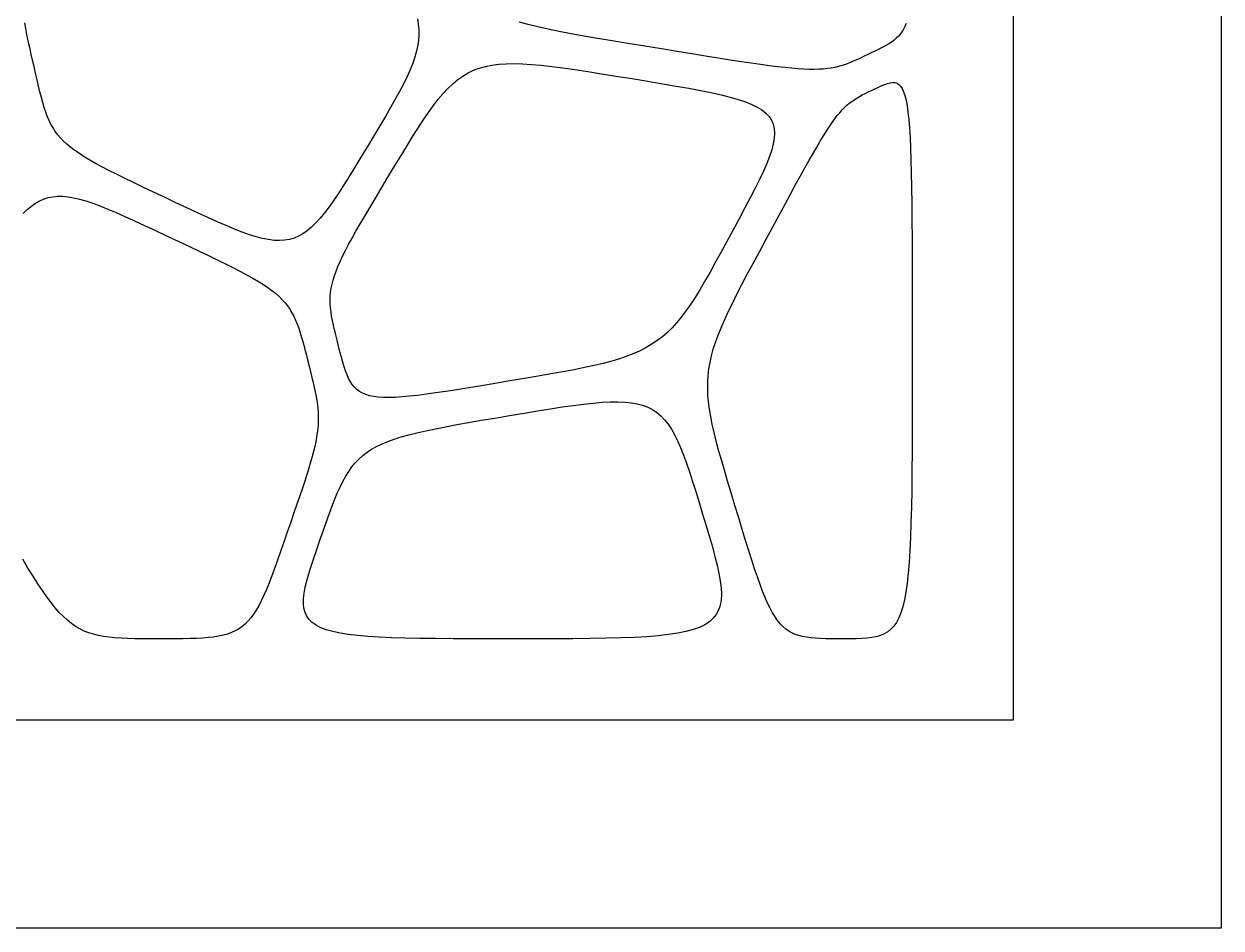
# Model space of a CAD drawing. Header units: millimetres. Extents: x 0 to 2400, y 0 to 1000.
# Drawn here: x 1824 to 2400, y 0 to 435 of the extents above; entities that cross this region are included whole.
import ezdxf

# ---------------------------------------------------------------- set-up
doc = ezdxf.new("R2010")
doc.units = ezdxf.units.MM

msp = doc.modelspace()

# ---------------------------------------------------------------- linework, layer by layer
at = {"layer": '51'}
for p, q in [((1825.12, 433.581), (1824.81, 435.321)), ((1825.47, 431.717), (1825.12, 433.581)), ((1825.88, 429.721), (1825.47, 431.717)), ((2013.63, 437.328), (2014.06, 434.637)), ((2014.06, 434.637), (2014.28, 431.979)), ((2014.28, 431.979), (2014.3, 429.331)), ((1826.33, 427.58), (1825.88, 429.721)), ((1826.82, 425.287), (1826.33, 427.58)), ((2014.1, 426.672), (2013.7, 423.98)), ((2014.3, 429.331), (2014.1, 426.672)), ((1827.37, 422.83), (1826.82, 425.287)), ((1827.96, 420.2), (1827.37, 422.83)), ((1828.6, 417.386), (1827.96, 420.2)), ((2013.09, 421.232), (2012.27, 418.406)), ((2013.7, 423.98), (2013.09, 421.232)), ((1829.29, 414.378), (1828.6, 417.386)), ((2011.25, 415.481), (2010.01, 412.435)), ((2012.27, 418.406), (2011.25, 415.481)), ((1830.02, 411.166), (1829.29, 414.378)), ((1830.76, 407.954), (1830.02, 411.166)), ((2008.57, 409.244), (2006.92, 405.889)), ((2010.01, 412.435), (2008.57, 409.244)), ((1831.46, 404.943), (1830.76, 407.954)), ((1832.15, 402.121), (1831.46, 404.943)), ((2006.92, 405.889), (2005.07, 402.345)), ((1832.82, 399.476), (1832.15, 402.121)), ((1833.5, 396.995), (1832.82, 399.476)), ((2003, 398.592), (2000.73, 394.607)), ((2005.07, 402.345), (2003, 398.592)), ((1834.19, 394.665), (1833.5, 396.995)), ((1834.92, 392.474), (1834.19, 394.665)), ((1835.69, 390.409), (1834.92, 392.474)), ((2000.73, 394.607), (1998.26, 390.368)), ((1836.53, 388.458), (1835.69, 390.409)), ((1837.43, 386.609), (1836.53, 388.458)), ((1838.43, 384.848), (1837.43, 386.609)), ((1995.57, 385.854), (1992.68, 381.042)), ((1998.26, 390.368), (1995.57, 385.854)), ((1839.52, 383.164), (1838.43, 384.848)), ((1840.72, 381.544), (1839.52, 383.164)), ((1842.05, 379.975), (1840.72, 381.544)), ((1843.53, 378.444), (1842.05, 379.975)), ((1992.68, 381.042), (1989.58, 375.91)), ((1845.15, 376.94), (1843.53, 378.444)), ((1846.94, 375.45), (1845.15, 376.94)), ((1848.92, 373.961), (1846.94, 375.45)), ((1989.58, 375.91), (1986.48, 370.78)), ((1851.09, 372.46), (1848.92, 373.961)), ((1853.46, 370.936), (1851.09, 372.46)), ((1856.06, 369.376), (1853.46, 370.936)), ((1858.89, 367.766), (1856.06, 369.376)), ((1986.48, 370.78), (1983.57, 365.988)), ((1861.97, 366.096), (1858.89, 367.766)), ((1865.32, 364.351), (1861.97, 366.096)), ((1868.94, 362.52), (1865.32, 364.351)), ((1983.57, 365.988), (1980.82, 361.526)), ((1872.85, 360.59), (1868.94, 362.52)), ((1877.06, 358.549), (1872.85, 360.59)), ((1881.58, 356.384), (1877.06, 358.549)), ((1978.23, 357.389), (1975.77, 353.574)), ((1980.82, 361.526), (1978.23, 357.389)), ((1886.44, 354.082), (1881.58, 356.384)), ((1891.64, 351.631), (1886.44, 354.082)), ((1897.2, 349.019), (1891.64, 351.631)), ((1975.77, 353.574), (1973.42, 350.072)), ((1902.75, 346.41), (1897.2, 349.019)), ((1907.96, 343.98), (1902.75, 346.41)), ((1971.17, 346.881), (1968.99, 343.993)), ((1973.42, 350.072), (1971.17, 346.881)), ((1912.83, 341.735), (1907.96, 343.98)), ((1917.39, 339.681), (1912.83, 341.735)), ((1921.65, 337.822), (1917.39, 339.681)), ((1966.87, 341.404), (1964.79, 339.108)), ((1968.99, 343.993), (1966.87, 341.404)), ((1925.64, 336.164), (1921.65, 337.822)), ((1929.36, 334.712), (1925.64, 336.164)), ((1932.85, 333.473), (1929.36, 334.712)), ((1958.6, 333.925), (1956.49, 332.747)), ((1960.68, 335.374), (1958.6, 333.925)), ((1962.74, 337.1), (1960.68, 335.374)), ((1964.79, 339.108), (1962.74, 337.1)), ((1936.11, 332.451), (1932.85, 333.473)), ((1939.18, 331.651), (1936.11, 332.451)), ((1942.05, 331.08), (1939.18, 331.651)), ((1944.77, 330.742), (1942.05, 331.08)), ((1947.33, 330.644), (1944.77, 330.742)), ((1949.77, 330.789), (1947.33, 330.644)), ((1952.1, 331.185), (1949.77, 330.789)), ((1954.33, 331.836), (1952.1, 331.185)), ((1956.49, 332.747), (1954.33, 331.836))]:
    msp.add_line(p, q, dxfattribs=at)
at = {"layer": '52'}
for p, q in [((1834.1, 350.643), (1836.22, 351.311)), ((1836.22, 351.311), (1838.41, 351.747)), ((1838.41, 351.747), (1840.7, 351.954)), ((1840.7, 351.954), (1843.11, 351.935)), ((1843.11, 351.935), (1845.65, 351.695)), ((1845.65, 351.695), (1848.34, 351.236)), ((1848.34, 351.236), (1851.21, 350.563)), ((1824.09, 343.683), (1826.08, 345.57)), ((1826.08, 345.57), (1828.06, 347.205)), ((1828.06, 347.205), (1830.04, 348.593)), ((1830.04, 348.593), (1832.05, 349.738)), ((1832.05, 349.738), (1834.1, 350.643)), ((1851.21, 350.563), (1854.26, 349.679)), ((1854.26, 349.679), (1857.52, 348.588)), ((1857.52, 348.588), (1861.01, 347.293)), ((1861.01, 347.293), (1864.74, 345.798)), ((1864.74, 345.798), (1868.73, 344.106)), ((1868.73, 344.106), (1873, 342.222)), ((1873, 342.222), (1877.58, 340.149)), ((1877.58, 340.149), (1882.47, 337.89)), ((1882.47, 337.89), (1887.69, 335.449)), ((1887.69, 335.449), (1893.27, 332.83)), ((1893.27, 332.83), (1898.84, 330.209)), ((1898.84, 330.209), (1904.06, 327.75)), ((1904.06, 327.75), (1908.94, 325.442)), ((1908.94, 325.442), (1913.48, 323.272)), ((1913.48, 323.272), (1917.71, 321.229)), ((1917.71, 321.229), (1921.63, 319.3)), ((1921.63, 319.3), (1925.26, 317.475)), ((1925.26, 317.475), (1928.62, 315.74)), ((1928.62, 315.74), (1931.71, 314.083)), ((1931.71, 314.083), (1934.56, 312.493)), ((1934.56, 312.493), (1937.16, 310.957)), ((1937.16, 310.957), (1939.55, 309.465)), ((1939.55, 309.465), (1941.73, 308.002)), ((1941.73, 308.002), (1943.71, 306.559)), ((1943.71, 306.559), (1945.51, 305.122)), ((1945.51, 305.122), (1947.15, 303.679)), ((1947.15, 303.679), (1948.63, 302.22)), ((1948.63, 302.22), (1949.97, 300.73)), ((1949.97, 300.73), (1951.18, 299.2)), ((1951.18, 299.2), (1952.28, 297.615)), ((1952.28, 297.615), (1953.29, 295.966)), ((1953.29, 295.966), (1954.2, 294.239)), ((1954.2, 294.239), (1955.04, 292.422)), ((1955.04, 292.422), (1955.83, 290.504)), ((1955.83, 290.504), (1956.57, 288.473)), ((1956.57, 288.473), (1957.27, 286.316)), ((1957.27, 286.316), (1957.96, 284.022)), ((1957.96, 284.022), (1958.65, 281.578)), ((1958.65, 281.578), (1959.34, 278.973)), ((1959.34, 278.973), (1960.06, 276.194)), ((1960.06, 276.194), (1960.81, 273.23)), ((1960.81, 273.23), (1961.56, 270.265)), ((1961.56, 270.265), (1962.26, 267.481)), ((1962.26, 267.481), (1962.91, 264.86)), ((1962.91, 264.86), (1963.5, 262.388)), ((1963.5, 262.388), (1964.03, 260.046)), ((1964.03, 260.046), (1964.5, 257.818)), ((1964.5, 257.818), (1964.91, 255.687)), ((1964.91, 255.687), (1965.25, 253.637)), ((1965.25, 253.637), (1965.53, 251.651)), ((1965.53, 251.651), (1965.74, 249.712)), ((1965.74, 249.712), (1965.89, 247.804)), ((1965.89, 247.804), (1965.96, 245.91)), ((1965.87, 242.096), (1965.72, 240.143)), ((1965.95, 244.012), (1965.87, 242.096)), ((1965.96, 245.91), (1965.95, 244.012)), ((1965.16, 236.061), (1964.76, 233.9)), ((1965.48, 238.137), (1965.16, 236.061)), ((1965.72, 240.143), (1965.48, 238.137)), ((1964.28, 231.635), (1963.7, 229.251)), ((1964.76, 233.9), (1964.28, 231.635)), ((1963.04, 226.73), (1962.28, 224.056)), ((1963.7, 229.251), (1963.04, 226.73)), ((1961.43, 221.213), (1960.49, 218.183)), ((1962.28, 224.056), (1961.43, 221.213)), ((1959.45, 214.95), (1958.31, 211.497)), ((1960.49, 218.183), (1959.45, 214.95)), ((1957.07, 207.807), (1955.72, 203.865)), ((1958.31, 211.497), (1957.07, 207.807)), ((1955.72, 203.865), (1954.27, 199.652)), ((1954.27, 199.652), (1952.72, 195.153)), ((1951.05, 190.351), (1949.38, 185.549)), ((1952.72, 195.153), (1951.05, 190.351)), ((1949.38, 185.549), (1947.81, 181.058)), ((1947.81, 181.058), (1946.33, 176.865)), ((1826.4, 173.126), (1823.85, 177.375)), ((1828.82, 169.204), (1826.4, 173.126)), ((1944.92, 172.962), (1943.57, 169.337)), ((1946.33, 176.865), (1944.92, 172.962)), ((1831.13, 165.596), (1828.82, 169.204)), ((1943.57, 169.337), (1942.28, 165.981)), ((1833.33, 162.288), (1831.13, 165.596)), ((1835.45, 159.268), (1833.33, 162.288)), ((1941.01, 162.883), (1939.78, 160.032)), ((1942.28, 165.981), (1941.01, 162.883)), ((1837.5, 156.522), (1835.45, 159.268)), ((1839.5, 154.037), (1837.5, 156.522)), ((1938.55, 157.419), (1937.32, 155.033)), ((1939.78, 160.032), (1938.55, 157.419)), ((1841.46, 151.801), (1839.5, 154.037)), ((1843.41, 149.8), (1841.46, 151.801)), ((1845.35, 148.021), (1843.41, 149.8)), ((1934.81, 150.901), (1933.51, 149.134)), ((1936.08, 152.864), (1934.81, 150.901)), ((1937.32, 155.033), (1936.08, 152.864)), ((1847.31, 146.451), (1845.35, 148.021)), ((1849.3, 145.077), (1847.31, 146.451)), ((1851.33, 143.886), (1849.3, 145.077)), ((1929.24, 144.907), (1927.66, 143.822)), ((1930.74, 146.148), (1929.24, 144.907)), ((1932.16, 147.553), (1930.74, 146.148)), ((1933.51, 149.134), (1932.16, 147.553)), ((1853.42, 142.864), (1851.33, 143.886)), ((1855.6, 142), (1853.42, 142.864)), ((1857.87, 141.279), (1855.6, 142)), ((1860.25, 140.689), (1857.87, 141.279)), ((1862.75, 140.216), (1860.25, 140.689)), ((1865.4, 139.849), (1862.75, 140.216)), ((1868.22, 139.572), (1865.4, 139.849)), ((1871.2, 139.374), (1868.22, 139.572)), ((1874.38, 139.241), (1871.2, 139.374)), ((1877.77, 139.16), (1874.38, 139.241)), ((1881.39, 139.119), (1877.77, 139.16)), ((1885.25, 139.104), (1881.39, 139.119)), ((1889.36, 139.101), (1885.25, 139.104)), ((1893.48, 139.103), (1889.36, 139.101)), ((1897.33, 139.115), (1893.48, 139.103)), ((1900.93, 139.148), (1897.33, 139.115)), ((1904.3, 139.212), (1900.93, 139.148)), ((1907.44, 139.317), (1904.3, 139.212)), ((1910.37, 139.473), (1907.44, 139.317)), ((1913.1, 139.692), (1910.37, 139.473)), ((1915.64, 139.982), (1913.1, 139.692)), ((1918.01, 140.356), (1915.64, 139.982)), ((1920.21, 140.822), (1918.01, 140.356)), ((1922.27, 141.391), (1920.21, 140.822)), ((1924.19, 142.074), (1922.27, 141.391)), ((1925.98, 142.881), (1924.19, 142.074)), ((1927.66, 143.822), (1925.98, 142.881))]:
    msp.add_line(p, q, dxfattribs=at)
at = {"layer": '53'}
for p, q in [((2057.88, 246.484), (2064.88, 247.658)), ((2064.88, 247.658), (2071.43, 248.744)), ((2071.43, 248.744), (2077.55, 249.733)), ((2077.55, 249.733), (2083.26, 250.615)), ((2083.26, 250.615), (2088.58, 251.38)), ((2088.58, 251.38), (2093.52, 252.019)), ((2093.52, 252.019), (2098.12, 252.522)), ((2098.12, 252.522), (2102.37, 252.88)), ((2102.37, 252.88), (2106.31, 253.084)), ((2106.31, 253.084), (2109.96, 253.123)), ((2109.96, 253.123), (2113.32, 252.988)), ((2113.32, 252.988), (2116.42, 252.669)), ((2116.42, 252.669), (2119.28, 252.158)), ((2119.28, 252.158), (2121.92, 251.444)), ((2121.92, 251.444), (2124.36, 250.518)), ((2124.36, 250.518), (2126.6, 249.371)), ((2126.6, 249.371), (2128.68, 247.992)), ((2128.68, 247.992), (2130.62, 246.373)), ((2027.19, 241.138), (2032.5, 242.123)), ((2032.5, 242.123), (2038.21, 243.138)), ((2038.21, 243.138), (2044.33, 244.195)), ((2044.33, 244.195), (2050.88, 245.306)), ((2050.88, 245.306), (2057.88, 246.484)), ((2130.62, 246.373), (2132.42, 244.503)), ((2132.42, 244.503), (2134.11, 242.374)), ((2134.11, 242.374), (2135.71, 239.975)), ((2002.52, 235.183), (2005.86, 236.241)), ((2005.86, 236.241), (2009.49, 237.257)), ((2009.49, 237.257), (2013.42, 238.243)), ((2013.42, 238.243), (2017.66, 239.21)), ((2017.66, 239.21), (2022.25, 240.171)), ((2022.25, 240.171), (2027.19, 241.138)), ((2135.71, 239.975), (2137.23, 237.297)), ((2137.23, 237.297), (2138.71, 234.331)), ((1989.39, 228.833), (1991.6, 230.285)), ((1991.6, 230.285), (1994, 231.633)), ((1994, 231.633), (1996.6, 232.891)), ((1996.6, 232.891), (1999.44, 234.07)), ((1999.44, 234.07), (2002.52, 235.183)), ((2138.71, 234.331), (2140.14, 231.066)), ((2140.14, 231.066), (2141.56, 227.494)), ((1983.74, 223.742), (1985.48, 225.574)), ((1985.48, 225.574), (1987.36, 227.267)), ((1987.36, 227.267), (1989.39, 228.833)), ((2141.56, 227.494), (2142.98, 223.606)), ((1979.14, 217.291), (1980.59, 219.612)), ((1980.59, 219.612), (1982.11, 221.759)), ((1982.11, 221.759), (1983.74, 223.742)), ((2142.98, 223.606), (2144.42, 219.39)), ((2144.42, 219.39), (2145.89, 214.838)), ((1976.42, 212.073), (1977.76, 214.781)), ((1977.76, 214.781), (1979.14, 217.291)), ((2145.89, 214.838), (2147.43, 209.94)), ((1973.8, 206.01), (1975.11, 209.153)), ((1975.11, 209.153), (1976.42, 212.073)), ((2147.43, 209.94), (2149.04, 204.688)), ((1971.14, 199.004), (1972.49, 202.63)), ((1972.49, 202.63), (1973.8, 206.01)), ((2149.04, 204.688), (2150.75, 199.07)), ((1969.75, 195.117), (1971.14, 199.004)), ((2150.75, 199.07), (2152.45, 193.452)), ((1966.74, 186.516), (1968.29, 190.958)), ((1968.29, 190.958), (1969.75, 195.117)), ((2152.45, 193.452), (2154.01, 188.196)), ((1965.2, 182.074), (1966.74, 186.516)), ((2154.01, 188.196), (2155.43, 183.29)), ((1963.79, 177.918), (1965.2, 182.074)), ((2155.43, 183.29), (2156.68, 178.723)), ((2156.68, 178.723), (2157.74, 174.481)), ((1961.39, 170.428), (1962.51, 174.04)), ((1962.51, 174.04), (1963.79, 177.918)), ((2157.74, 174.481), (2158.6, 170.554)), ((1959.71, 163.97), (1960.45, 167.075)), ((1960.45, 167.075), (1961.39, 170.428)), ((2158.6, 170.554), (2159.23, 166.929)), ((2159.23, 166.929), (2159.62, 163.593)), ((1959.18, 161.103), (1959.71, 163.97)), ((2159.62, 163.593), (2159.75, 160.536)), ((1958.84, 156.048), (1958.89, 158.466)), ((1959.07, 153.841), (1958.84, 156.048)), ((1958.89, 158.466), (1959.18, 161.103)), ((2159.61, 157.744), (2159.16, 155.205)), ((2159.75, 160.536), (2159.61, 157.744)), ((1959.59, 151.834), (1959.07, 153.841)), ((1960.42, 150.018), (1959.59, 151.834)), ((1961.57, 148.384), (1960.42, 150.018)), ((2157.31, 150.841), (2155.86, 148.991)), ((2158.4, 152.909), (2157.31, 150.841)), ((2159.16, 155.205), (2158.4, 152.909)), ((1963.07, 146.921), (1961.57, 148.384)), ((1964.94, 145.621), (1963.07, 146.921)), ((1967.18, 144.473), (1964.94, 145.621)), ((1969.83, 143.469), (1967.18, 144.473)), ((2149.22, 144.625), (2146.19, 143.524)), ((2151.84, 145.895), (2149.22, 144.625)), ((2154.04, 147.347), (2151.84, 145.895)), ((2155.86, 148.991), (2154.04, 147.347)), ((1972.9, 142.598), (1969.83, 143.469)), ((1976.41, 141.852), (1972.9, 142.598)), ((1980.38, 141.22), (1976.41, 141.852)), ((1984.82, 140.693), (1980.38, 141.22)), ((1989.76, 140.262), (1984.82, 140.693)), ((1995.22, 139.916), (1989.76, 140.262)), ((2001.21, 139.648), (1995.22, 139.916)), ((2007.74, 139.445), (2001.21, 139.648)), ((2014.85, 139.3), (2007.74, 139.445)), ((2022.55, 139.203), (2014.85, 139.3)), ((2030.86, 139.144), (2022.55, 139.203)), ((2039.79, 139.114), (2030.86, 139.144)), ((2049.37, 139.103), (2039.79, 139.114)), ((2059.61, 139.101), (2049.37, 139.103)), ((2069.85, 139.104), (2059.61, 139.101)), ((2079.43, 139.118), (2069.85, 139.104)), ((2088.36, 139.156), (2079.43, 139.118)), ((2096.66, 139.23), (2088.36, 139.156)), ((2104.36, 139.353), (2096.66, 139.23)), ((2111.46, 139.536), (2104.36, 139.353)), ((2117.99, 139.792), (2111.46, 139.536)), ((2123.97, 140.132), (2117.99, 139.792)), ((2129.41, 140.569), (2123.97, 140.132)), ((2134.33, 141.114), (2129.41, 140.569)), ((2138.76, 141.781), (2134.33, 141.114)), ((2142.7, 142.58), (2138.76, 141.781)), ((2146.19, 143.524), (2142.7, 142.58))]:
    msp.add_line(p, q, dxfattribs=at)
at = {"layer": '54'}
for p, q in [((2231.94, 402.87), (2233.62, 403.664)), ((2233.62, 403.664), (2235.29, 404.451)), ((2235.29, 404.451), (2236.86, 405.159)), ((2236.86, 405.159), (2238.32, 405.764)), ((2238.32, 405.764), (2239.68, 406.238)), ((2239.68, 406.238), (2240.95, 406.556)), ((2240.95, 406.556), (2242.12, 406.692)), ((2242.12, 406.692), (2243.2, 406.621)), ((2243.2, 406.621), (2244.2, 406.317)), ((2244.2, 406.317), (2245.11, 405.753)), ((2245.11, 405.753), (2245.94, 404.905)), ((2245.94, 404.905), (2246.7, 403.746)), ((2246.7, 403.746), (2247.38, 402.251)), ((2221.28, 396.669), (2222.45, 397.566)), ((2222.45, 397.566), (2223.64, 398.398)), ((2223.64, 398.398), (2224.86, 399.182)), ((2224.86, 399.182), (2226.14, 399.93)), ((2226.14, 399.93), (2227.47, 400.659)), ((2227.47, 400.659), (2228.88, 401.382)), ((2228.88, 401.382), (2230.36, 402.114)), ((2230.36, 402.114), (2231.94, 402.87)), ((2247.38, 402.251), (2248, 400.393)), ((2248, 400.393), (2248.55, 398.147)), ((2248.55, 398.147), (2249.04, 395.488)), ((2215.51, 390.719), (2216.69, 392.154)), ((2216.69, 392.154), (2217.85, 393.451)), ((2217.85, 393.451), (2219, 394.627)), ((2219, 394.627), (2220.14, 395.694)), ((2220.14, 395.694), (2221.28, 396.669)), ((2249.04, 395.488), (2249.47, 392.389)), ((2249.47, 392.389), (2249.85, 388.824)), ((2211.7, 385.45), (2213.02, 387.382)), ((2213.02, 387.382), (2214.29, 389.134)), ((2214.29, 389.134), (2215.51, 390.719)), ((2249.85, 388.824), (2250.18, 384.768)), ((2207.28, 378.426), (2208.84, 380.987)), ((2208.84, 380.987), (2210.31, 383.324)), ((2210.31, 383.324), (2211.7, 385.45)), ((2250.18, 384.768), (2250.46, 380.195)), ((2250.46, 380.195), (2250.7, 375.08)), ((2203.86, 372.574), (2205.62, 375.627)), ((2205.62, 375.627), (2207.28, 378.426)), ((2250.7, 375.08), (2250.9, 369.396)), ((2199.95, 365.651), (2201.97, 369.254)), ((2201.97, 369.254), (2203.86, 372.574)), ((2250.9, 369.396), (2251.06, 363.117)), ((2197.79, 361.75), (2199.95, 365.651)), ((2251.06, 363.117), (2251.19, 356.218)), ((2193.01, 353.001), (2195.48, 357.539)), ((2195.48, 357.539), (2197.79, 361.75)), ((2190.36, 348.122), (2193.01, 353.001)), ((2251.19, 356.218), (2251.29, 348.674)), ((2187.53, 342.888), (2190.36, 348.122)), ((2251.29, 348.674), (2251.37, 340.457)), ((2184.51, 337.284), (2187.53, 342.888)), ((2251.37, 340.457), (2251.42, 331.543)), ((2181.28, 331.296), (2184.51, 337.284)), ((2178.06, 325.306), (2181.28, 331.296)), ((2251.42, 331.543), (2251.46, 321.906)), ((2175.04, 319.689), (2178.06, 325.306)), ((2172.23, 314.419), (2175.04, 319.689)), ((2251.46, 321.906), (2251.48, 311.52)), ((2169.63, 309.471), (2172.23, 314.419)), ((2251.48, 311.52), (2251.49, 300.358)), ((2167.24, 304.82), (2169.63, 309.471)), ((2163.04, 296.3), (2165.04, 300.438)), ((2165.04, 300.438), (2167.24, 304.82)), ((2251.49, 300.358), (2251.5, 288.396)), ((2161.24, 292.381), (2163.04, 296.3)), ((2158.19, 285.096), (2159.62, 288.655)), ((2159.62, 288.655), (2161.24, 292.381)), ((2251.5, 288.396), (2251.5, 275.608)), ((2156.95, 281.678), (2158.19, 285.096)), ((2155.01, 275.162), (2155.89, 278.375)), ((2155.89, 278.375), (2156.95, 281.678)), ((2153.77, 268.901), (2154.3, 272.012)), ((2154.3, 272.012), (2155.01, 275.162)), ((2251.5, 275.608), (2251.5, 262.819)), ((2153.21, 262.689), (2153.41, 265.802)), ((2153.41, 265.802), (2153.77, 268.901)), ((2153.18, 259.537), (2153.21, 262.689)), ((2153.31, 256.319), (2153.18, 259.537)), ((2251.5, 262.819), (2251.49, 250.855)), ((2153.59, 253.011), (2153.31, 256.319)), ((2154.03, 249.586), (2153.59, 253.011)), ((2154.62, 246.018), (2154.03, 249.586)), ((2251.49, 250.855), (2251.47, 239.689)), ((2155.36, 242.283), (2154.62, 246.018)), ((2156.25, 238.352), (2155.36, 242.283)), ((2157.28, 234.203), (2156.25, 238.352)), ((2251.47, 239.689), (2251.43, 229.292)), ((2158.45, 229.807), (2157.28, 234.203)), ((2159.75, 225.14), (2158.45, 229.807)), ((2161.19, 220.175), (2159.75, 225.14)), ((2251.43, 229.292), (2251.36, 219.637)), ((2162.76, 214.888), (2161.19, 220.175)), ((2251.36, 219.637), (2251.26, 210.697)), ((2164.46, 209.251), (2162.76, 214.888)), ((2166.28, 203.24), (2164.46, 209.251)), ((2251.26, 210.697), (2251.12, 202.445)), ((2168.1, 197.231), (2166.28, 203.24)), ((2251.12, 202.445), (2250.93, 194.852)), ((2169.81, 191.61), (2168.1, 197.231)), ((2171.42, 186.363), (2169.81, 191.61)), ((2250.93, 194.852), (2250.69, 187.892)), ((2172.95, 181.478), (2171.42, 186.363)), ((2250.69, 187.892), (2250.39, 181.537)), ((2174.39, 176.942), (2172.95, 181.478)), ((2250.39, 181.537), (2250.03, 175.759)), ((2175.76, 172.742), (2174.39, 176.942)), ((2177.08, 168.864), (2175.76, 172.742)), ((2250.03, 175.759), (2249.59, 170.53)), ((2178.35, 165.297), (2177.08, 168.864)), ((2249.59, 170.53), (2249.07, 165.825)), ((2179.58, 162.026), (2178.35, 165.297)), ((2180.78, 159.04), (2179.58, 162.026)), ((2248.47, 161.614), (2247.77, 157.87)), ((2249.07, 165.825), (2248.47, 161.614)), ((2181.97, 156.325), (2180.78, 159.04)), ((2183.15, 153.869), (2181.97, 156.325)), ((2247.77, 157.87), (2246.98, 154.566)), ((2184.34, 151.658), (2183.15, 153.869)), ((2185.55, 149.679), (2184.34, 151.658)), ((2186.78, 147.92), (2185.55, 149.679)), ((2246.07, 151.675), (2245.06, 149.168)), ((2246.98, 154.566), (2246.07, 151.675)), ((2188.04, 146.368), (2186.78, 147.92)), ((2189.36, 145.009), (2188.04, 146.368)), ((2190.73, 143.832), (2189.36, 145.009)), ((2242.67, 145.2), (2241.28, 143.684)), ((2243.93, 147.019), (2242.67, 145.2)), ((2245.06, 149.168), (2243.93, 147.019)), ((2192.17, 142.822), (2190.73, 143.832)), ((2193.69, 141.967), (2192.17, 142.822)), ((2195.29, 141.255), (2193.69, 141.967)), ((2197, 140.671), (2195.29, 141.255)), ((2198.82, 140.204), (2197, 140.671)), ((2200.76, 139.84), (2198.82, 140.204)), ((2202.83, 139.567), (2200.76, 139.84)), ((2205.05, 139.371), (2202.83, 139.567)), ((2207.41, 139.239), (2205.05, 139.371)), ((2209.94, 139.16), (2207.41, 139.239)), ((2212.64, 139.119), (2209.94, 139.16)), ((2215.53, 139.104), (2212.64, 139.119)), ((2218.61, 139.101), (2215.53, 139.104)), ((2221.69, 139.106), (2218.61, 139.101)), ((2224.57, 139.138), (2221.69, 139.106)), ((2227.26, 139.225), (2224.57, 139.138)), ((2229.77, 139.395), (2227.26, 139.225)), ((2232.1, 139.674), (2229.77, 139.395)), ((2234.25, 140.091), (2232.1, 139.674)), ((2236.24, 140.673), (2234.25, 140.091)), ((2238.07, 141.448), (2236.24, 140.673)), ((2239.74, 142.442), (2238.07, 141.448)), ((2241.28, 143.684), (2239.74, 142.442))]:
    msp.add_line(p, q, dxfattribs=at)
at = {"layer": '55'}
for p, q in [((2043.37, 413.57), (2046.31, 414.398)), ((2046.31, 414.398), (2049.42, 415.021)), ((2049.42, 415.021), (2052.73, 415.45)), ((2052.73, 415.45), (2056.27, 415.692)), ((2056.27, 415.692), (2060.07, 415.756)), ((2060.07, 415.756), (2064.13, 415.65)), ((2064.13, 415.65), (2068.49, 415.385)), ((2068.49, 415.385), (2073.17, 414.967)), ((2073.17, 414.967), (2078.19, 414.406)), ((2078.19, 414.406), (2083.58, 413.711)), ((2032.99, 408.05), (2035.43, 409.779)), ((2035.43, 409.779), (2037.96, 411.27)), ((2037.96, 411.27), (2040.6, 412.531)), ((2040.6, 412.531), (2043.37, 413.57)), ((2083.58, 413.711), (2089.35, 412.889)), ((2089.35, 412.889), (2095.54, 411.951)), ((2095.54, 411.951), (2102.16, 410.903)), ((2102.16, 410.903), (2109.23, 409.756)), ((2109.23, 409.756), (2116.79, 408.517)), ((2025.97, 401.345), (2028.28, 403.842)), ((2028.28, 403.842), (2030.62, 406.074)), ((2030.62, 406.074), (2032.99, 408.05)), ((2116.79, 408.517), (2124.35, 407.275)), ((2124.35, 407.275), (2131.41, 406.1)), ((2131.41, 406.1), (2137.99, 404.979)), ((2137.99, 404.979), (2144.09, 403.896)), ((2144.09, 403.896), (2149.73, 402.837)), ((2021.3, 395.525), (2023.65, 398.576)), ((2023.65, 398.576), (2025.97, 401.345)), ((2149.73, 402.837), (2154.91, 401.788)), ((2154.91, 401.788), (2159.65, 400.732)), ((2159.65, 400.732), (2163.96, 399.657)), ((2163.96, 399.657), (2167.84, 398.546)), ((2167.84, 398.546), (2171.3, 397.386)), ((2171.3, 397.386), (2174.35, 396.161)), ((2016.44, 388.543), (2018.91, 392.184)), ((2018.91, 392.184), (2021.3, 395.525)), ((2174.35, 396.161), (2177.01, 394.858)), ((2177.01, 394.858), (2179.29, 393.46)), ((2179.29, 393.46), (2181.18, 391.954)), ((2181.18, 391.954), (2182.71, 390.325)), ((2013.87, 384.595), (2016.44, 388.543)), ((2182.71, 390.325), (2183.89, 388.557)), ((2183.89, 388.557), (2184.71, 386.637)), ((2184.71, 386.637), (2185.2, 384.55)), ((2008.36, 375.741), (2011.18, 380.331)), ((2011.18, 380.331), (2013.87, 384.595)), ((2185.2, 384.55), (2185.36, 382.281)), ((2185.36, 382.281), (2185.2, 379.815)), ((2005.36, 370.818), (2008.36, 375.741)), ((2183.96, 374.234), (2182.91, 371.089)), ((2184.73, 377.137), (2183.96, 374.234)), ((2185.2, 379.815), (2184.73, 377.137)), ((2002.18, 365.553), (2005.36, 370.818)), ((2182.91, 371.089), (2181.57, 367.689)), ((1999, 360.287), (2002.18, 365.553)), ((2179.97, 364.019), (2178.11, 360.063)), ((2181.57, 367.689), (2179.97, 364.019)), ((1996.02, 355.354), (1999, 360.287)), ((2178.11, 360.063), (2175.99, 355.808)), ((1993.25, 350.737), (1996.02, 355.354)), ((2173.64, 351.239), (2171.05, 346.34)), ((2175.99, 355.808), (2173.64, 351.239)), ((1988.29, 342.385), (1990.67, 346.42)), ((1990.67, 346.42), (1993.25, 350.737)), ((2171.05, 346.34), (2168.25, 341.098)), ((1986.09, 338.614), (1988.29, 342.385)), ((2168.25, 341.098), (2165.23, 335.497)), ((1982.22, 331.798), (1984.07, 335.091)), ((1984.07, 335.091), (1986.09, 338.614)), ((2165.23, 335.497), (2162.21, 329.896)), ((1979.03, 325.833), (1980.54, 328.718)), ((1980.54, 328.718), (1982.22, 331.798)), ((2162.21, 329.896), (2159.37, 324.653)), ((1976.47, 320.583), (1977.68, 323.127)), ((1977.68, 323.127), (1979.03, 325.833)), ((2159.37, 324.653), (2156.69, 319.755)), ((1974.51, 315.908), (1975.42, 318.182)), ((1975.42, 318.182), (1976.47, 320.583)), ((2156.69, 319.755), (2154.14, 315.186)), ((1972.58, 309.675), (1973.1, 311.672)), ((1973.1, 311.672), (1973.74, 313.744)), ((1973.74, 313.744), (1974.51, 315.908)), ((2151.71, 310.933), (2149.37, 306.979)), ((2154.14, 315.186), (2151.71, 310.933)), ((1971.74, 303.961), (1971.91, 305.837)), ((1971.91, 305.837), (1972.19, 307.736)), ((1972.19, 307.736), (1972.58, 309.675)), ((2149.37, 306.979), (2147.1, 303.312)), ((1971.68, 302.092), (1971.74, 303.961)), ((1971.72, 300.211), (1971.68, 302.092)), ((1971.85, 298.302), (1971.72, 300.211)), ((2144.88, 299.915), (2142.69, 296.775)), ((2147.1, 303.312), (2144.88, 299.915)), ((1972.08, 296.348), (1971.85, 298.302)), ((1972.38, 294.33), (1972.08, 296.348)), ((1972.77, 292.232), (1972.38, 294.33)), ((2140.51, 293.877), (2138.32, 291.207)), ((2142.69, 296.775), (2140.51, 293.877)), ((1973.23, 290.037), (1972.77, 292.232)), ((1973.75, 287.727), (1973.23, 290.037)), ((2136.08, 288.75), (2133.79, 286.491)), ((2138.32, 291.207), (2136.08, 288.75)), ((1974.34, 285.285), (1973.75, 287.727)), ((1974.99, 282.694), (1974.34, 285.285)), ((1975.68, 279.937), (1974.99, 282.694)), ((2128.95, 282.509), (2126.36, 280.757)), ((2131.42, 284.415), (2128.95, 282.509)), ((2133.79, 286.491), (2131.42, 284.415)), ((1976.39, 277.182), (1975.68, 279.937)), ((1977.06, 274.607), (1976.39, 277.182)), ((2117.63, 276.284), (2114.33, 275.005)), ((2120.72, 277.659), (2117.63, 276.284)), ((2123.62, 279.146), (2120.72, 277.659)), ((2126.36, 280.757), (2123.62, 279.146)), ((1977.72, 272.209), (1977.06, 274.607)), ((1978.38, 269.985), (1977.72, 272.209)), ((2098.61, 270.56), (2093.94, 269.544)), ((2102.96, 271.6), (2098.61, 270.56)), ((2107.02, 272.678), (2102.96, 271.6)), ((2110.8, 273.808), (2107.02, 272.678)), ((2114.33, 275.005), (2110.8, 273.808)), ((1979.06, 267.93), (1978.38, 269.985)), ((1979.78, 266.043), (1979.06, 267.93)), ((1980.55, 264.318), (1979.78, 266.043)), ((2071.67, 265.421), (2065.1, 264.303)), ((2077.82, 266.49), (2071.67, 265.421)), ((2083.57, 267.523), (2077.82, 266.49)), ((2088.94, 268.536), (2083.57, 267.523)), ((2093.94, 269.544), (2088.94, 268.536)), ((1981.39, 262.754), (1980.55, 264.318)), ((1982.31, 261.346), (1981.39, 262.754)), ((1983.34, 260.091), (1982.31, 261.346)), ((1984.49, 258.986), (1983.34, 260.091)), ((2038.35, 259.833), (2032.64, 258.911)), ((2044.49, 260.845), (2038.35, 259.833)), ((2051.06, 261.942), (2044.49, 260.845)), ((2058.08, 263.121), (2051.06, 261.942)), ((2065.1, 264.303), (2058.08, 263.121)), ((1985.77, 258.027), (1984.49, 258.986)), ((1987.21, 257.212), (1985.77, 258.027)), ((1988.82, 256.536), (1987.21, 257.212)), ((1990.61, 255.996), (1988.82, 256.536)), ((1992.6, 255.589), (1990.61, 255.996)), ((1994.82, 255.311), (1992.6, 255.589)), ((1997.26, 255.16), (1994.82, 255.311)), ((1999.97, 255.131), (1997.26, 255.16)), ((2002.93, 255.222), (1999.97, 255.131)), ((2006.19, 255.428), (2002.93, 255.222)), ((2009.75, 255.747), (2006.19, 255.428)), ((2013.62, 256.175), (2009.75, 255.747)), ((2017.83, 256.709), (2013.62, 256.175)), ((2022.39, 257.345), (2017.83, 256.709)), ((2027.32, 258.08), (2022.39, 257.345)), ((2032.64, 258.911), (2027.32, 258.08))]:
    msp.add_line(p, q, dxfattribs=at)
at = {"layer": '56'}
for p, q in [((2066.85, 434.519), (2062.54, 435.677)), ((2071.48, 433.399), (2066.85, 434.519)), ((2076.45, 432.302), (2071.48, 433.399)), ((2081.79, 431.215), (2076.45, 432.302)), ((2247.32, 432.296), (2246.59, 431.073)), ((2247.98, 433.629), (2247.32, 432.296)), ((2248.57, 435.083), (2247.98, 433.629)), ((2087.52, 430.123), (2081.79, 431.215)), ((2093.67, 429.012), (2087.52, 430.123)), ((2100.26, 427.87), (2093.67, 429.012)), ((2107.31, 426.681), (2100.26, 427.87)), ((2114.85, 425.432), (2107.31, 426.681)), ((2241.6, 426.129), (2240.31, 425.282)), ((2242.79, 427.005), (2241.6, 426.129)), ((2243.87, 427.925), (2242.79, 427.005)), ((2244.87, 428.9), (2243.87, 427.925)), ((2245.77, 429.945), (2244.87, 428.9)), ((2246.59, 431.073), (2245.77, 429.945)), ((2122.9, 424.108), (2114.85, 425.432)), ((2130.95, 422.787), (2122.9, 424.108)), ((2138.49, 421.553), (2130.95, 422.787)), ((2145.53, 420.406), (2138.49, 421.553)), ((2152.1, 419.344), (2145.53, 420.406)), ((2232.16, 421.031), (2230.16, 420.085)), ((2234.03, 421.928), (2232.16, 421.031)), ((2235.78, 422.788), (2234.03, 421.928)), ((2237.4, 423.625), (2235.78, 422.788)), ((2238.91, 424.452), (2237.4, 423.625)), ((2240.31, 425.282), (2238.91, 424.452)), ((2158.22, 418.367), (2152.1, 419.344)), ((2163.92, 417.474), (2158.22, 418.367)), ((2169.2, 416.664), (2163.92, 417.474)), ((2174.1, 415.937), (2169.2, 416.664)), ((2178.64, 415.291), (2174.1, 415.937)), ((2182.83, 414.726), (2178.64, 415.291)), ((2186.71, 414.241), (2182.83, 414.726)), ((2217.74, 414.843), (2216.07, 414.363)), ((2219.4, 415.393), (2217.74, 414.843)), ((2221.06, 416.01), (2219.4, 415.393)), ((2222.74, 416.694), (2221.06, 416.01)), ((2224.47, 417.445), (2222.74, 416.694)), ((2226.27, 418.26), (2224.47, 417.445)), ((2228.16, 419.141), (2226.27, 418.26)), ((2230.16, 420.085), (2228.16, 419.141)), ((2190.28, 413.835), (2186.71, 414.241)), ((2193.58, 413.507), (2190.28, 413.835)), ((2196.62, 413.257), (2193.58, 413.507)), ((2199.43, 413.084), (2196.62, 413.257)), ((2202.03, 412.987), (2199.43, 413.084)), ((2204.43, 412.964), (2202.03, 412.987)), ((2206.67, 413.017), (2204.43, 412.964)), ((2208.76, 413.142), (2206.67, 413.017)), ((2210.72, 413.34), (2208.76, 413.142)), ((2212.58, 413.61), (2210.72, 413.34)), ((2214.35, 413.951), (2212.58, 413.61)), ((2216.07, 414.363), (2214.35, 413.951))]:
    msp.add_line(p, q, dxfattribs=at)
at = {"layer": 'frame'}
for p, q in [((2400, 1000), (2400, 0)), ((2300, 900), (2300, 100)), ((2300, 100), (100, 100)), ((2400, 0), (0, 0))]:
    msp.add_line(p, q, dxfattribs=at)

doc.saveas('drawing.dxf')
